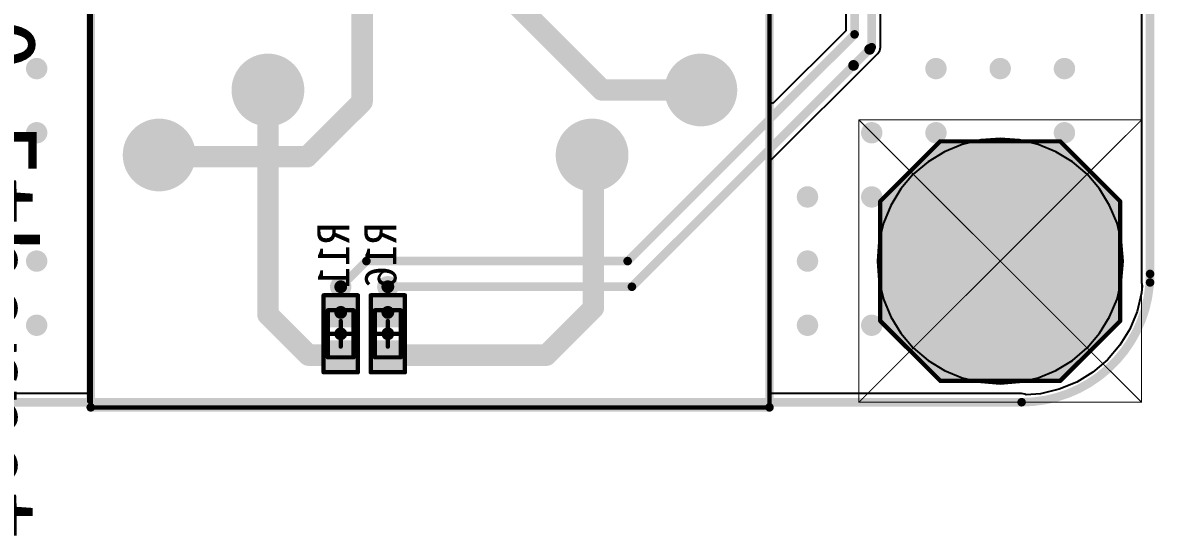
# Model space of a CAD drawing. Header units: millimetres. Extents: x 15 to 120, y 22 to 104.
# Drawn here: x 92.67 to 119.1, y 22.04 to 34.07 of the extents above; entities that cross this region are included whole.
import ezdxf

# ---------------------------------------------------------------- set-up
doc = ezdxf.new("R2010")
doc.units = ezdxf.units.MM
for name, color, linetype in [('BottomLayer', 5, 'Continuous'), ('BottomOverlay', 54, 'Continuous'), ('BottomPaste', 16, 'Continuous'), ('BottomSolder', 6, 'Continuous'), ('KeepOutLayer', 6, 'Continuous'), ('Mechanical13', 56, 'Continuous'), ('Mechanical15', 56, 'Continuous'), ('Mechanical2', 216, 'Continuous'), ('Mechanical7', 56, 'Continuous'), ('Mechanical8', 56, 'Continuous'), ('MultiLayer', 9, 'Continuous'), ('TopLayer', 1, 'Continuous'), ('TopOverlay', 2, 'Continuous'), ('TopSolder', 216, 'Continuous')]:
    doc.layers.add(name, color=color, linetype=linetype)

msp = doc.modelspace()

# ---------------------------------------------------------------- linework, layer by layer
at = {"layer": 'BottomLayer'}
for p, q in [((94.2, 37.507), (94.2, 25.404)), ((110.1, 25.404), (110.1, 37.498)), ((118.796, 35.996), (118.796, 28)), ((114.613, 31.228), (114.198, 31.056)), ((115.051, 31.334), (114.613, 31.228)), ((115.5, 31.369), (115.051, 31.334)), ((115.949, 31.334), (115.5, 31.369)), ((116.387, 31.228), (115.949, 31.334)), ((116.802, 31.056), (116.387, 31.228)), ((114.198, 31.056), (113.814, 30.821)), ((117.186, 30.821), (116.802, 31.056)), ((113.814, 30.821), (113.471, 30.529)), ((117.529, 30.529), (117.186, 30.821)), ((113.471, 30.529), (113.179, 30.186)), ((117.821, 30.186), (117.529, 30.529)), ((113.179, 30.186), (112.944, 29.802)), ((118.056, 29.802), (117.821, 30.186)), ((112.944, 29.802), (112.772, 29.387)), ((118.228, 29.387), (118.056, 29.802)), ((112.772, 29.387), (112.666, 28.949)), ((118.334, 28.949), (118.228, 29.387)), ((112.666, 28.949), (112.631, 28.5)), ((118.369, 28.5), (118.334, 28.949)), ((112.631, 28.5), (112.666, 28.051)), ((118.334, 28.051), (118.369, 28.5)), ((112.666, 28.051), (112.772, 27.613)), ((118.228, 27.613), (118.334, 28.051)), ((118.801, 27.756), (118.697, 27.324)), ((118.796, 28), (118.812, 27.922)), ((118.814, 27.919), (118.801, 27.756)), ((118.812, 27.922), (118.814, 27.919)), ((112.772, 27.613), (112.944, 27.198)), ((118.056, 27.198), (118.228, 27.613)), ((118.697, 27.324), (118.527, 26.912)), ((112.944, 27.198), (113.179, 26.814)), ((117.821, 26.814), (118.056, 27.198)), ((113.179, 26.814), (113.471, 26.471)), ((117.529, 26.471), (117.821, 26.814)), ((118.527, 26.912), (118.294, 26.533)), ((113.471, 26.471), (113.814, 26.179)), ((117.186, 26.179), (117.529, 26.471)), ((118.294, 26.533), (118.005, 26.195)), ((113.814, 26.179), (114.198, 25.944)), ((116.802, 25.944), (117.186, 26.179)), ((118.005, 26.195), (117.667, 25.906)), ((114.198, 25.944), (114.613, 25.772)), ((116.387, 25.772), (116.802, 25.944)), ((117.667, 25.906), (117.288, 25.673)), ((114.613, 25.772), (115.051, 25.666)), ((115.051, 25.666), (115.5, 25.631)), ((115.5, 25.631), (115.949, 25.666)), ((115.949, 25.666), (116.387, 25.772)), ((117.288, 25.673), (116.876, 25.503)), ((94.2, 25.404), (92.204, 25.404)), ((116, 25.404), (110.1, 25.404)), ((116.078, 25.388), (116, 25.404)), ((116.103, 25.372), (116.078, 25.388)), ((116.444, 25.399), (116.103, 25.372)), ((116.876, 25.503), (116.444, 25.399))]:
    msp.add_line(p, q, dxfattribs=at)
for points, const_width in [([(103.1, 35.6), (106.2, 32.5)], 0.5), ([(98.4, 27.25), (98.4, 32.5)], 0.5), ([(106.2, 32.5), (108.51, 32.5)], 0.5), ([(95.86, 30.98), (95.9, 30.94)], 0.5), ([(105.97, 30.98), (106, 30.95)], 0.5), ([(106, 27.4), (106, 30.95)], 0.5), ([(100.1, 27.3), (100.1, 27.9)], 0.3), ([(100.075, 27.925), (100.1, 27.9)], 0.2), ([(101.2, 27.3), (101.2, 27.9)], 0.3), ([(98.4, 27.25), (99.35, 26.3)], 0.5), ([(104.9, 26.3), (106, 27.4)], 0.5), ([(99.35, 26.3), (100.1, 26.3)], 0.5), ([(101.2, 26.3), (104.9, 26.3)], 0.5)]:
    msp.add_lwpolyline(points, dxfattribs=dict(at, const_width=const_width))
for points, const_width in [([(98, 32.5, 1), (98.8, 32.5, 1)], 0.8), ([(108.11, 32.5, 1), (108.91, 32.5, 1)], 0.8), ([(92.875, 33, 1), (93.125, 33, 1)], 0.25), ([(113.875, 33, 1), (114.125, 33, 1)], 0.25), ([(115.375, 33, 1), (115.625, 33, 1)], 0.25), ([(116.875, 33, 1), (117.125, 33, 1)], 0.25), ([(98.275, 32.5, 1), (98.525, 32.5, 1)], 0.25), ([(106.075, 32.5, 1), (106.325, 32.5, 1)], 0.25), ([(106.075, 32.5, 1), (106.325, 32.5, 1)], 0.25), ([(108.385, 32.5, 1), (108.635, 32.5, 1)], 0.25), ([(92.875, 31.5, 1), (93.125, 31.5, 1)], 0.25), ([(95.46, 30.98, 1), (96.26, 30.98, 1)], 0.8), ([(105.57, 30.98, 1), (106.37, 30.98, 1)], 0.8), ([(112.375, 31.5, 1), (112.625, 31.5, 1)], 0.25), ([(113.875, 31.5, 1), (114.125, 31.5, 1)], 0.25), ([(116.875, 31.5, 1), (117.125, 31.5, 1)], 0.25), ([(95.735, 30.98, 1), (95.985, 30.98, 1)], 0.25), ([(95.775, 30.94, 1), (96.025, 30.94, 1)], 0.25), ([(105.845, 30.98, 1), (106.095, 30.98, 1)], 0.25), ([(105.875, 30.95, 1), (106.125, 30.95, 1)], 0.25), ([(105.875, 30.95, 1), (106.125, 30.95, 1)], 0.25), ([(117.8, 28.5, 1), (113.2, 28.5, 1)], 1), ([(114.5, 28.5, 1), (116.5, 28.5, 1)], 2), ([(110.875, 30, 1), (111.125, 30, 1)], 0.25), ([(112.375, 30, 1), (112.625, 30, 1)], 0.25), ([(112.95, 28.5, 1), (113.45, 28.5, 1)], 0.5), ([(117.55, 28.5, 1), (118.05, 28.5, 1)], 0.5), ([(92.875, 28.5, 1), (93.125, 28.5, 1)], 0.25), ([(110.875, 28.5, 1), (111.125, 28.5, 1)], 0.25), ([(99.975, 27.9, 1), (100.225, 27.9, 1)], 0.25), ([(100.025, 27.9, 1), (100.175, 27.9, 1)], 0.15), ([(100.025, 27.925, 1), (100.125, 27.925, 1)], 0.1), ([(101.075, 27.9, 1), (101.325, 27.9, 1)], 0.25), ([(101.125, 27.9, 1), (101.275, 27.9, 1)], 0.15), ([(100.05, 27.9, 1), (100.15, 27.9, 1)], 0.1), ([(98.275, 27.25, 1), (98.525, 27.25, 1)], 0.25), ([(98.275, 27.25, 1), (98.525, 27.25, 1)], 0.25), ([(105.875, 27.4, 1), (106.125, 27.4, 1)], 0.25), ([(105.875, 27.4, 1), (106.125, 27.4, 1)], 0.25), ([(92.875, 27, 1), (93.125, 27, 1)], 0.25), ([(100.025, 27.3, 1), (100.175, 27.3, 1)], 0.15), ([(101.125, 27.3, 1), (101.275, 27.3, 1)], 0.15), ([(110.875, 27, 1), (111.125, 27, 1)], 0.25), ([(112.375, 27, 1), (112.625, 27, 1)], 0.25), ([(99.225, 26.3, 1), (99.475, 26.3, 1)], 0.25), ([(99.225, 26.3, 1), (99.475, 26.3, 1)], 0.25), ([(99.975, 26.3, 1), (100.225, 26.3, 1)], 0.25), ([(101.075, 26.3, 1), (101.325, 26.3, 1)], 0.25), ([(104.775, 26.3, 1), (105.025, 26.3, 1)], 0.25), ([(104.775, 26.3, 1), (105.025, 26.3, 1)], 0.25)]:
    msp.add_lwpolyline(points, format="xyb", close=True, dxfattribs=dict(at, const_width=const_width))
for points in [[(100.4, 27.6), (99.8, 27.6), (100.4, 27), (99.8, 27)], [(101.5, 27.6), (100.9, 27.6), (101.5, 27), (100.9, 27)], [(100.4, 26.6), (99.8, 26.6), (100.4, 26), (99.8, 26)], [(101.5, 26.6), (100.9, 26.6), (101.5, 26), (100.9, 26)]]:
    msp.add_solid(points, dxfattribs=at)
at = {"layer": 'BottomOverlay'}
for points, const_width in [([(100.15, 26.8, 1), (100.05, 26.8, 1)], 0.2), ([(100, 26.8, 1), (100.1, 26.8, 1)], 0.1), ([(100.1, 26.8, 1), (100.2, 26.8, 1)], 0.1), ([(101.25, 26.8, 1), (101.15, 26.8, 1)], 0.2), ([(101.1, 26.8, 1), (101.2, 26.8, 1)], 0.1), ([(101.2, 26.8, 1), (101.3, 26.8, 1)], 0.1)]:
    msp.add_lwpolyline(points, format="xyb", close=True, dxfattribs=dict(at, const_width=const_width))
at = {"layer": 'BottomPaste'}
for points in [[(100.4, 27.6), (99.8, 27.6), (100.4, 27), (99.8, 27)], [(100.4, 27.6), (99.8, 27.6), (100.4, 27), (99.8, 27)], [(101.5, 27.6), (100.9, 27.6), (101.5, 27), (100.9, 27)], [(101.5, 27.6), (100.9, 27.6), (101.5, 27), (100.9, 27)], [(100.4, 26.6), (99.8, 26.6), (100.4, 26), (99.8, 26)], [(100.4, 26.6), (99.8, 26.6), (100.4, 26), (99.8, 26)], [(101.5, 26.6), (100.9, 26.6), (101.5, 26), (100.9, 26)], [(101.5, 26.6), (100.9, 26.6), (101.5, 26), (100.9, 26)]]:
    msp.add_solid(points, dxfattribs=at)
at = {"layer": 'BottomSolder'}
for points, const_width in [([(97.975, 32.5, 1), (98.825, 32.5, 1)], 0.85), ([(97.975, 32.5, 1), (98.825, 32.5, 1)], 0.85), ([(108.085, 32.5, 1), (108.935, 32.5, 1)], 0.85), ([(108.085, 32.5, 1), (108.935, 32.5, 1)], 0.85), ([(95.435, 30.98, 1), (96.285, 30.98, 1)], 0.85), ([(95.435, 30.98, 1), (96.285, 30.98, 1)], 0.85), ([(105.545, 30.98, 1), (106.395, 30.98, 1)], 0.85), ([(105.545, 30.98, 1), (106.395, 30.98, 1)], 0.85), ([(114.475, 28.5, 1), (116.525, 28.5, 1)], 2.05), ([(114.475, 28.5, 1), (116.525, 28.5, 1)], 2.05)]:
    msp.add_lwpolyline(points, format="xyb", close=True, dxfattribs=dict(at, const_width=const_width))
for points in [[(100.45, 27.65), (99.75, 27.65), (100.45, 26.95), (99.75, 26.95)], [(100.45, 27.65), (99.75, 27.65), (100.45, 26.95), (99.75, 26.95)], [(101.55, 27.65), (100.85, 27.65), (101.55, 26.95), (100.85, 26.95)], [(101.55, 27.65), (100.85, 27.65), (101.55, 26.95), (100.85, 26.95)], [(100.45, 26.65), (99.75, 26.65), (100.45, 25.95), (99.75, 25.95)], [(100.45, 26.65), (99.75, 26.65), (100.45, 25.95), (99.75, 25.95)], [(101.55, 26.65), (100.85, 26.65), (101.55, 25.95), (100.85, 25.95)], [(101.55, 26.65), (100.85, 26.65), (101.55, 25.95), (100.85, 25.95)]]:
    msp.add_solid(points, dxfattribs=at)
at = {"layer": 'KeepOutLayer', "const_width": 0.2}
for points in [[(119, 28), (119, 36.2)], [(92, 25.2), (116, 25.2)]]:
    msp.add_lwpolyline(points, dxfattribs=at)
msp.add_lwpolyline([(119, 28.2, -0.414214), (116, 25.2)], format="xyb", dxfattribs=at)
at = {"layer": 'KeepOutLayer', "const_width": 0.1}
for points in [[(118.95, 28.2, 1), (119.05, 28.2, 1)], [(118.95, 28, 1), (119.05, 28, 1)], [(115.95, 25.2, 1), (116.05, 25.2, 1)], [(115.95, 25.2, 1), (116.05, 25.2, 1)]]:
    msp.add_lwpolyline(points, format="xyb", close=True, dxfattribs=at)
at = {"layer": 'Mechanical13', "const_width": 0.1}
for points in [[(94.262, 25.08), (94.262, 47.47)], [(110.112, 25.08), (110.112, 47.47)], [(99.8, 27.35), (100.4, 27.35)], [(99.8, 26.25), (99.8, 27.35)], [(100.4, 26.25), (100.4, 27.35)], [(100.9, 26.25), (100.9, 27.35)], [(100.9, 27.35), (101.5, 27.35)], [(101.5, 26.25), (101.5, 27.35)], [(99.8, 26.25), (100.4, 26.25)], [(100.9, 26.25), (101.5, 26.25)], [(94.262, 25.08), (110.112, 25.08)]]:
    msp.add_lwpolyline(points, dxfattribs=at)
at = {"layer": 'Mechanical13', "const_width": 0.05}
for points in [[(99.775, 27.35, 1), (99.825, 27.35, 1)], [(99.775, 27.35, 1), (99.825, 27.35, 1)], [(100.375, 27.35, 1), (100.425, 27.35, 1)], [(100.375, 27.35, 1), (100.425, 27.35, 1)], [(100.875, 27.35, 1), (100.925, 27.35, 1)], [(100.875, 27.35, 1), (100.925, 27.35, 1)], [(101.475, 27.35, 1), (101.525, 27.35, 1)], [(101.475, 27.35, 1), (101.525, 27.35, 1)], [(99.775, 26.25, 1), (99.825, 26.25, 1)], [(99.775, 26.25, 1), (99.825, 26.25, 1)], [(100.375, 26.25, 1), (100.425, 26.25, 1)], [(100.375, 26.25, 1), (100.425, 26.25, 1)], [(100.875, 26.25, 1), (100.925, 26.25, 1)], [(100.875, 26.25, 1), (100.925, 26.25, 1)], [(101.475, 26.25, 1), (101.525, 26.25, 1)], [(101.475, 26.25, 1), (101.525, 26.25, 1)], [(94.237, 25.08, 1), (94.287, 25.08, 1)], [(94.237, 25.08, 1), (94.287, 25.08, 1)], [(110.087, 25.08, 1), (110.137, 25.08, 1)], [(110.087, 25.08, 1), (110.137, 25.08, 1)]]:
    msp.add_lwpolyline(points, format="xyb", close=True, dxfattribs=at)
at = {"layer": 'Mechanical15', "const_width": 0.1}
for points in [[(99.7, 27.7), (100.5, 27.7)], [(99.7, 25.9), (99.7, 27.7)], [(100.5, 25.9), (100.5, 27.7)], [(100.8, 25.9), (100.8, 27.7)], [(100.8, 27.7), (101.6, 27.7)], [(101.6, 25.9), (101.6, 27.7)], [(100.1, 26.5), (100.1, 27.1)], [(101.2, 26.5), (101.2, 27.1)], [(99.8, 26.8), (100.4, 26.8)], [(100.9, 26.8), (101.5, 26.8)], [(99.7, 25.9), (100.5, 25.9)], [(100.8, 25.9), (101.6, 25.9)]]:
    msp.add_lwpolyline(points, dxfattribs=at)
at = {"layer": 'Mechanical15', "const_width": 0.05}
for points in [[(99.675, 27.7, 1), (99.725, 27.7, 1)], [(99.675, 27.7, 1), (99.725, 27.7, 1)], [(100.475, 27.7, 1), (100.525, 27.7, 1)], [(100.475, 27.7, 1), (100.525, 27.7, 1)], [(100.775, 27.7, 1), (100.825, 27.7, 1)], [(100.775, 27.7, 1), (100.825, 27.7, 1)], [(101.575, 27.7, 1), (101.625, 27.7, 1)], [(101.575, 27.7, 1), (101.625, 27.7, 1)], [(100.075, 27.1, 1), (100.125, 27.1, 1)], [(101.175, 27.1, 1), (101.225, 27.1, 1)], [(99.775, 26.8, 1), (99.825, 26.8, 1)], [(100.375, 26.8, 1), (100.425, 26.8, 1)], [(100.875, 26.8, 1), (100.925, 26.8, 1)], [(101.475, 26.8, 1), (101.525, 26.8, 1)], [(100.075, 26.5, 1), (100.125, 26.5, 1)], [(101.175, 26.5, 1), (101.225, 26.5, 1)], [(99.675, 25.9, 1), (99.725, 25.9, 1)], [(99.675, 25.9, 1), (99.725, 25.9, 1)], [(100.475, 25.9, 1), (100.525, 25.9, 1)], [(100.475, 25.9, 1), (100.525, 25.9, 1)], [(100.775, 25.9, 1), (100.825, 25.9, 1)], [(100.775, 25.9, 1), (100.825, 25.9, 1)], [(101.575, 25.9, 1), (101.625, 25.9, 1)], [(101.575, 25.9, 1), (101.625, 25.9, 1)]]:
    msp.add_lwpolyline(points, format="xyb", close=True, dxfattribs=at)
at = {"layer": 'Mechanical2', "const_width": 0.025}
for points in [[(112.2, 25.2), (112.2, 31.8)], [(112.2, 31.8), (115.5, 28.5)], [(112.2, 31.8), (118.8, 31.8)], [(115.5, 28.5), (118.8, 31.8)], [(118.8, 25.2), (118.8, 31.8)], [(112.2, 25.2), (115.5, 28.5)], [(115.5, 28.5), (118.8, 25.2)], [(112.2, 25.2), (118.8, 25.2)]]:
    msp.add_lwpolyline(points, dxfattribs=at)
at = {"layer": 'Mechanical2', "const_width": 0.0125}
for points in [[(112.194, 31.8, 1), (112.206, 31.8, 1)], [(112.194, 31.8, 1), (112.206, 31.8, 1)], [(112.194, 31.8, 1), (112.206, 31.8, 1)], [(118.794, 31.8, 1), (118.806, 31.8, 1)], [(118.794, 31.8, 1), (118.806, 31.8, 1)], [(118.794, 31.8, 1), (118.806, 31.8, 1)], [(115.494, 28.5, 1), (115.506, 28.5, 1)], [(115.494, 28.5, 1), (115.506, 28.5, 1)], [(115.494, 28.5, 1), (115.506, 28.5, 1)], [(115.494, 28.5, 1), (115.506, 28.5, 1)], [(112.194, 25.2, 1), (112.206, 25.2, 1)], [(112.194, 25.2, 1), (112.206, 25.2, 1)], [(112.194, 25.2, 1), (112.206, 25.2, 1)], [(118.794, 25.2, 1), (118.806, 25.2, 1)], [(118.794, 25.2, 1), (118.806, 25.2, 1)], [(118.794, 25.2, 1), (118.806, 25.2, 1)]]:
    msp.add_lwpolyline(points, format="xyb", close=True, dxfattribs=at)
at = {"layer": 'Mechanical7'}
for points, const_width in [([(117.7, 28.5, 1), (113.3, 28.5, 1)], 1.2), ([(113, 28.5, 1), (113.6, 28.5, 1)], 0.6), ([(117.4, 28.5, 1), (118, 28.5, 1)], 0.6)]:
    msp.add_lwpolyline(points, format="xyb", close=True, dxfattribs=dict(at, const_width=const_width))
for points in [[(114.7, 29), (114.7, 30.1), (113.9, 29), (113.9, 30.1)], [(115, 30.1), (113.9, 30.1), (115, 29.3), (113.9, 29.3)], [(114.7, 29), (115, 29.3), (114.134, 29.566), (114.434, 29.866)], [(116, 29.3), (117.1, 29.3), (116, 30.1), (117.1, 30.1)], [(116, 29.3), (116.3, 29), (116.566, 29.866), (116.866, 29.566)], [(117.1, 29), (117.1, 30.1), (116.3, 29), (116.3, 30.1)], [(113.9, 28), (113.9, 26.9), (114.7, 28), (114.7, 26.9)], [(115, 27.7), (114.7, 28), (114.434, 27.134), (114.134, 27.434)], [(116.3, 28), (116, 27.7), (116.866, 27.434), (116.566, 27.134)], [(116.3, 28), (116.3, 26.9), (117.1, 28), (117.1, 26.9)], [(115, 27.7), (113.9, 27.7), (115, 26.9), (113.9, 26.9)], [(116, 26.9), (117.1, 26.9), (116, 27.7), (117.1, 27.7)]]:
    msp.add_solid(points, dxfattribs=at)
at = {"layer": 'Mechanical8', "const_width": 0.1}
for points in [[(112.7, 29.9), (114.1, 31.3)], [(114.1, 31.3), (116.9, 31.3)], [(116.9, 31.3), (118.3, 29.9)], [(112.7, 27.1), (112.7, 29.9)], [(118.3, 27.1), (118.3, 29.9)], [(112.7, 27.1), (114.1, 25.7)], [(116.9, 25.7), (118.3, 27.1)], [(114.1, 25.7), (116.9, 25.7)]]:
    msp.add_lwpolyline(points, dxfattribs=at)
at = {"layer": 'Mechanical8'}
for points, const_width in [([(114.075, 31.3, 1), (114.125, 31.3, 1)], 0.05), ([(114.075, 31.3, 1), (114.125, 31.3, 1)], 0.05), ([(116.875, 31.3, 1), (116.925, 31.3, 1)], 0.05), ([(116.875, 31.3, 1), (116.925, 31.3, 1)], 0.05), ([(117.5, 28.5, 1), (113.5, 28.5, 1)], 0.6), ([(112.675, 29.9, 1), (112.725, 29.9, 1)], 0.05), ([(112.675, 29.9, 1), (112.725, 29.9, 1)], 0.05), ([(118.275, 29.9, 1), (118.325, 29.9, 1)], 0.05), ([(118.275, 29.9, 1), (118.325, 29.9, 1)], 0.05), ([(113.35, 28.5, 1), (113.65, 28.5, 1)], 0.3), ([(117.35, 28.5, 1), (117.65, 28.5, 1)], 0.3), ([(112.675, 27.1, 1), (112.725, 27.1, 1)], 0.05), ([(112.675, 27.1, 1), (112.725, 27.1, 1)], 0.05), ([(118.275, 27.1, 1), (118.325, 27.1, 1)], 0.05), ([(118.275, 27.1, 1), (118.325, 27.1, 1)], 0.05), ([(114.075, 25.7, 1), (114.125, 25.7, 1)], 0.05), ([(114.075, 25.7, 1), (114.125, 25.7, 1)], 0.05), ([(116.875, 25.7, 1), (116.925, 25.7, 1)], 0.05), ([(116.875, 25.7, 1), (116.925, 25.7, 1)], 0.05)]:
    msp.add_lwpolyline(points, format="xyb", close=True, dxfattribs=dict(at, const_width=const_width))
for points in [[(114.949, 30.451), (114.1, 31.3), (113.549, 29.051), (112.7, 29.9)], [(116.9, 30.2), (116.9, 31.3), (114.1, 30.2), (114.1, 31.3)], [(117.451, 29.051), (118.3, 29.9), (116.051, 30.451), (116.9, 31.3)], [(112.7, 27.1), (113.8, 27.1), (112.7, 29.9), (113.8, 29.9)], [(117.2, 27.1), (118.3, 27.1), (117.2, 29.9), (118.3, 29.9)], [(113.549, 27.949), (112.7, 27.1), (114.949, 26.549), (114.1, 25.7)], [(116.051, 26.549), (116.9, 25.7), (117.451, 27.949), (118.3, 27.1)], [(114.1, 26.8), (114.1, 25.7), (116.9, 26.8), (116.9, 25.7)]]:
    msp.add_solid(points, dxfattribs=at)
at = {"layer": 'MultiLayer'}
for p, q in [((94.2, 25.2), (94.2, 40.9)), ((110.1, 40.9), (110.1, 25.1)), ((94.3, 25.1), (94.2, 25.2)), ((110.1, 25.1), (94.3, 25.1))]:
    msp.add_line(p, q, dxfattribs=at)
for points, const_width in [([(112.388, 33.45, 1), (112.513, 33.45, 1)], 0.125), ([(92.875, 33, 1), (93.125, 33, 1)], 0.25), ([(112.013, 33.075, 1), (112.137, 33.075, 1)], 0.125), ([(113.875, 33, 1), (114.125, 33, 1)], 0.25), ([(115.375, 33, 1), (115.625, 33, 1)], 0.25), ([(116.875, 33, 1), (117.125, 33, 1)], 0.25), ([(92.875, 31.5, 1), (93.125, 31.5, 1)], 0.25), ([(112.375, 31.5, 1), (112.625, 31.5, 1)], 0.25), ([(113.875, 31.5, 1), (114.125, 31.5, 1)], 0.25), ([(116.875, 31.5, 1), (117.125, 31.5, 1)], 0.25), ([(110.875, 30, 1), (111.125, 30, 1)], 0.25), ([(112.375, 30, 1), (112.625, 30, 1)], 0.25), ([(92.875, 28.5, 1), (93.125, 28.5, 1)], 0.25), ([(110.875, 28.5, 1), (111.125, 28.5, 1)], 0.25), ([(99.975, 27.9, 1), (100.225, 27.9, 1)], 0.25), ([(101.075, 27.9, 1), (101.325, 27.9, 1)], 0.25), ([(92.875, 27, 1), (93.125, 27, 1)], 0.25), ([(110.875, 27, 1), (111.125, 27, 1)], 0.25), ([(112.375, 27, 1), (112.625, 27, 1)], 0.25)]:
    msp.add_lwpolyline(points, format="xyb", close=True, dxfattribs=dict(at, const_width=const_width))
at = {"layer": 'TopLayer'}
for p, q in [((112.704, 33.5), (112.704, 40.8)), ((111.896, 40.616), (111.896, 33.884)), ((94.2, 37.507), (94.2, 25.404)), ((110.1, 32.219), (110.1, 37.498)), ((118.796, 35.996), (118.796, 28)), ((111.896, 33.884), (110.192, 32.181)), ((110.1, 30.812), (112.644, 33.356)), ((112.644, 33.356), (112.688, 33.422)), ((112.688, 33.422), (112.704, 33.5)), ((110.192, 32.181), (110.1, 32.219)), ((114.613, 31.228), (114.198, 31.056)), ((115.051, 31.334), (114.613, 31.228)), ((115.5, 31.369), (115.051, 31.334)), ((115.949, 31.334), (115.5, 31.369)), ((116.387, 31.228), (115.949, 31.334)), ((116.802, 31.056), (116.387, 31.228)), ((114.198, 31.056), (113.814, 30.821)), ((117.186, 30.821), (116.802, 31.056)), ((110.1, 25.404), (110.1, 30.812)), ((113.814, 30.821), (113.471, 30.529)), ((117.529, 30.529), (117.186, 30.821)), ((113.471, 30.529), (113.179, 30.186)), ((117.821, 30.186), (117.529, 30.529)), ((113.179, 30.186), (112.944, 29.802)), ((118.056, 29.802), (117.821, 30.186)), ((112.944, 29.802), (112.772, 29.387)), ((118.228, 29.387), (118.056, 29.802)), ((112.772, 29.387), (112.666, 28.949)), ((118.334, 28.949), (118.228, 29.387)), ((112.666, 28.949), (112.631, 28.5)), ((118.369, 28.5), (118.334, 28.949)), ((112.631, 28.5), (112.666, 28.051)), ((118.334, 28.051), (118.369, 28.5)), ((112.666, 28.051), (112.772, 27.613)), ((118.228, 27.613), (118.334, 28.051)), ((118.801, 27.756), (118.697, 27.324)), ((118.796, 28), (118.812, 27.922)), ((118.814, 27.919), (118.801, 27.756)), ((118.812, 27.922), (118.814, 27.919)), ((112.772, 27.613), (112.944, 27.198)), ((118.056, 27.198), (118.228, 27.613)), ((118.697, 27.324), (118.527, 26.912)), ((112.944, 27.198), (113.179, 26.814)), ((117.821, 26.814), (118.056, 27.198)), ((113.179, 26.814), (113.471, 26.471)), ((117.529, 26.471), (117.821, 26.814)), ((118.527, 26.912), (118.294, 26.533)), ((113.471, 26.471), (113.814, 26.179)), ((117.186, 26.179), (117.529, 26.471)), ((118.294, 26.533), (118.005, 26.195)), ((113.814, 26.179), (114.198, 25.944)), ((116.802, 25.944), (117.186, 26.179)), ((118.005, 26.195), (117.667, 25.906)), ((114.198, 25.944), (114.613, 25.772)), ((116.387, 25.772), (116.802, 25.944)), ((117.667, 25.906), (117.288, 25.673)), ((114.613, 25.772), (115.051, 25.666)), ((115.051, 25.666), (115.5, 25.631)), ((115.5, 25.631), (115.949, 25.666)), ((115.949, 25.666), (116.387, 25.772)), ((117.288, 25.673), (116.876, 25.503)), ((94.2, 25.404), (92.204, 25.404)), ((116, 25.404), (110.1, 25.404)), ((116.078, 25.388), (116, 25.404)), ((116.103, 25.372), (116.078, 25.388)), ((116.444, 25.399), (116.103, 25.372)), ((116.876, 25.503), (116.444, 25.399))]:
    msp.add_line(p, q, dxfattribs=at)
for points, const_width in [([(112.1, 33.8), (112.1, 40.7)], 0.2), ([(112.5, 33.5), (112.5, 40.8)], 0.2), ([(100.6, 32.225), (100.6, 35.6)], 0.5), ([(106.8, 28.5), (112.1, 33.8)], 0.2), ([(106.9, 27.9), (112.5, 33.5)], 0.2), ([(99.315, 30.94), (100.6, 32.225)], 0.5), ([(95.9, 30.94), (99.315, 30.94)], 0.5), ([(100.1, 27.9), (100.7, 28.5)], 0.2), ([(100.7, 28.5), (106.8, 28.5)], 0.2), ([(101.2, 27.9), (106.9, 27.9)], 0.2)]:
    msp.add_lwpolyline(points, dxfattribs=dict(at, const_width=const_width))
for points, const_width in [([(112.05, 33.8, 1), (112.15, 33.8, 1)], 0.1), ([(112.05, 33.8, 1), (112.15, 33.8, 1)], 0.1), ([(112.45, 33.5, 1), (112.55, 33.5, 1)], 0.1), ([(112.45, 33.5, 1), (112.55, 33.5, 1)], 0.1), ([(98, 32.5, 1), (98.8, 32.5, 1)], 0.8), ([(108.11, 32.5, 1), (108.91, 32.5, 1)], 0.8), ([(92.875, 33, 1), (93.125, 33, 1)], 0.25), ([(113.875, 33, 1), (114.125, 33, 1)], 0.25), ([(115.375, 33, 1), (115.625, 33, 1)], 0.25), ([(116.875, 33, 1), (117.125, 33, 1)], 0.25), ([(100.475, 32.225, 1), (100.725, 32.225, 1)], 0.25), ([(100.475, 32.225, 1), (100.725, 32.225, 1)], 0.25), ([(92.875, 31.5, 1), (93.125, 31.5, 1)], 0.25), ([(95.46, 30.98, 1), (96.26, 30.98, 1)], 0.8), ([(105.57, 30.98, 1), (106.37, 30.98, 1)], 0.8), ([(112.375, 31.5, 1), (112.625, 31.5, 1)], 0.25), ([(113.875, 31.5, 1), (114.125, 31.5, 1)], 0.25), ([(116.875, 31.5, 1), (117.125, 31.5, 1)], 0.25), ([(95.775, 30.94, 1), (96.025, 30.94, 1)], 0.25), ([(99.19, 30.94, 1), (99.44, 30.94, 1)], 0.25), ([(99.19, 30.94, 1), (99.44, 30.94, 1)], 0.25), ([(117.8, 28.5, 1), (113.2, 28.5, 1)], 1), ([(114.5, 28.5, 1), (116.5, 28.5, 1)], 2), ([(110.875, 30, 1), (111.125, 30, 1)], 0.25), ([(112.375, 30, 1), (112.625, 30, 1)], 0.25), ([(112.95, 28.5, 1), (113.45, 28.5, 1)], 0.5), ([(117.55, 28.5, 1), (118.05, 28.5, 1)], 0.5), ([(92.875, 28.5, 1), (93.125, 28.5, 1)], 0.25), ([(100.65, 28.5, 1), (100.75, 28.5, 1)], 0.1), ([(100.65, 28.5, 1), (100.75, 28.5, 1)], 0.1), ([(106.75, 28.5, 1), (106.85, 28.5, 1)], 0.1), ([(106.75, 28.5, 1), (106.85, 28.5, 1)], 0.1), ([(110.875, 28.5, 1), (111.125, 28.5, 1)], 0.25), ([(99.975, 27.9, 1), (100.225, 27.9, 1)], 0.25), ([(101.075, 27.9, 1), (101.325, 27.9, 1)], 0.25), ([(100.05, 27.9, 1), (100.15, 27.9, 1)], 0.1), ([(101.15, 27.9, 1), (101.25, 27.9, 1)], 0.1), ([(106.85, 27.9, 1), (106.95, 27.9, 1)], 0.1), ([(106.85, 27.9, 1), (106.95, 27.9, 1)], 0.1), ([(92.875, 27, 1), (93.125, 27, 1)], 0.25), ([(110.875, 27, 1), (111.125, 27, 1)], 0.25), ([(112.375, 27, 1), (112.625, 27, 1)], 0.25)]:
    msp.add_lwpolyline(points, format="xyb", close=True, dxfattribs=dict(at, const_width=const_width))
at = {"layer": 'TopOverlay', "const_width": 0.2}
for points in [[(94.262, 25.08), (94.262, 37.1)], [(110.112, 25.08), (110.112, 36.85)], [(94.262, 25.08), (110.112, 25.08)]]:
    msp.add_lwpolyline(points, dxfattribs=at)
at = {"layer": 'TopOverlay', "const_width": 0.1}
for points in [[(94.212, 25.08, 1), (94.312, 25.08, 1)], [(94.212, 25.08, 1), (94.312, 25.08, 1)], [(110.062, 25.08, 1), (110.162, 25.08, 1)], [(110.062, 25.08, 1), (110.162, 25.08, 1)]]:
    msp.add_lwpolyline(points, format="xyb", close=True, dxfattribs=at)
at = {"layer": 'TopSolder'}
for points, const_width in [([(97.975, 32.5, 1), (98.825, 32.5, 1)], 0.85), ([(97.975, 32.5, 1), (98.825, 32.5, 1)], 0.85), ([(108.085, 32.5, 1), (108.935, 32.5, 1)], 0.85), ([(108.085, 32.5, 1), (108.935, 32.5, 1)], 0.85), ([(95.435, 30.98, 1), (96.285, 30.98, 1)], 0.85), ([(95.435, 30.98, 1), (96.285, 30.98, 1)], 0.85), ([(105.545, 30.98, 1), (106.395, 30.98, 1)], 0.85), ([(105.545, 30.98, 1), (106.395, 30.98, 1)], 0.85), ([(114.475, 28.5, 1), (116.525, 28.5, 1)], 2.05), ([(114.475, 28.5, 1), (116.525, 28.5, 1)], 2.05)]:
    msp.add_lwpolyline(points, format="xyb", close=True, dxfattribs=dict(at, const_width=const_width))

# ---------------------------------------------------------------- texts
at = {"layer": 'BottomOverlay', "text_generation_flag": 2}
for s, p in [('R11', (100.3, 29.4)), ('R16', (101.4, 29.4))]:
    msp.add_text(s, height=0.75, rotation=90, dxfattribs=at).set_placement(p)
at = {"layer": 'TopOverlay'}
msp.add_text('10/100 Ethernet', height=1.8, rotation=270, dxfattribs=at).set_placement((91.2, 40.3))

doc.saveas('drawing.dxf')
